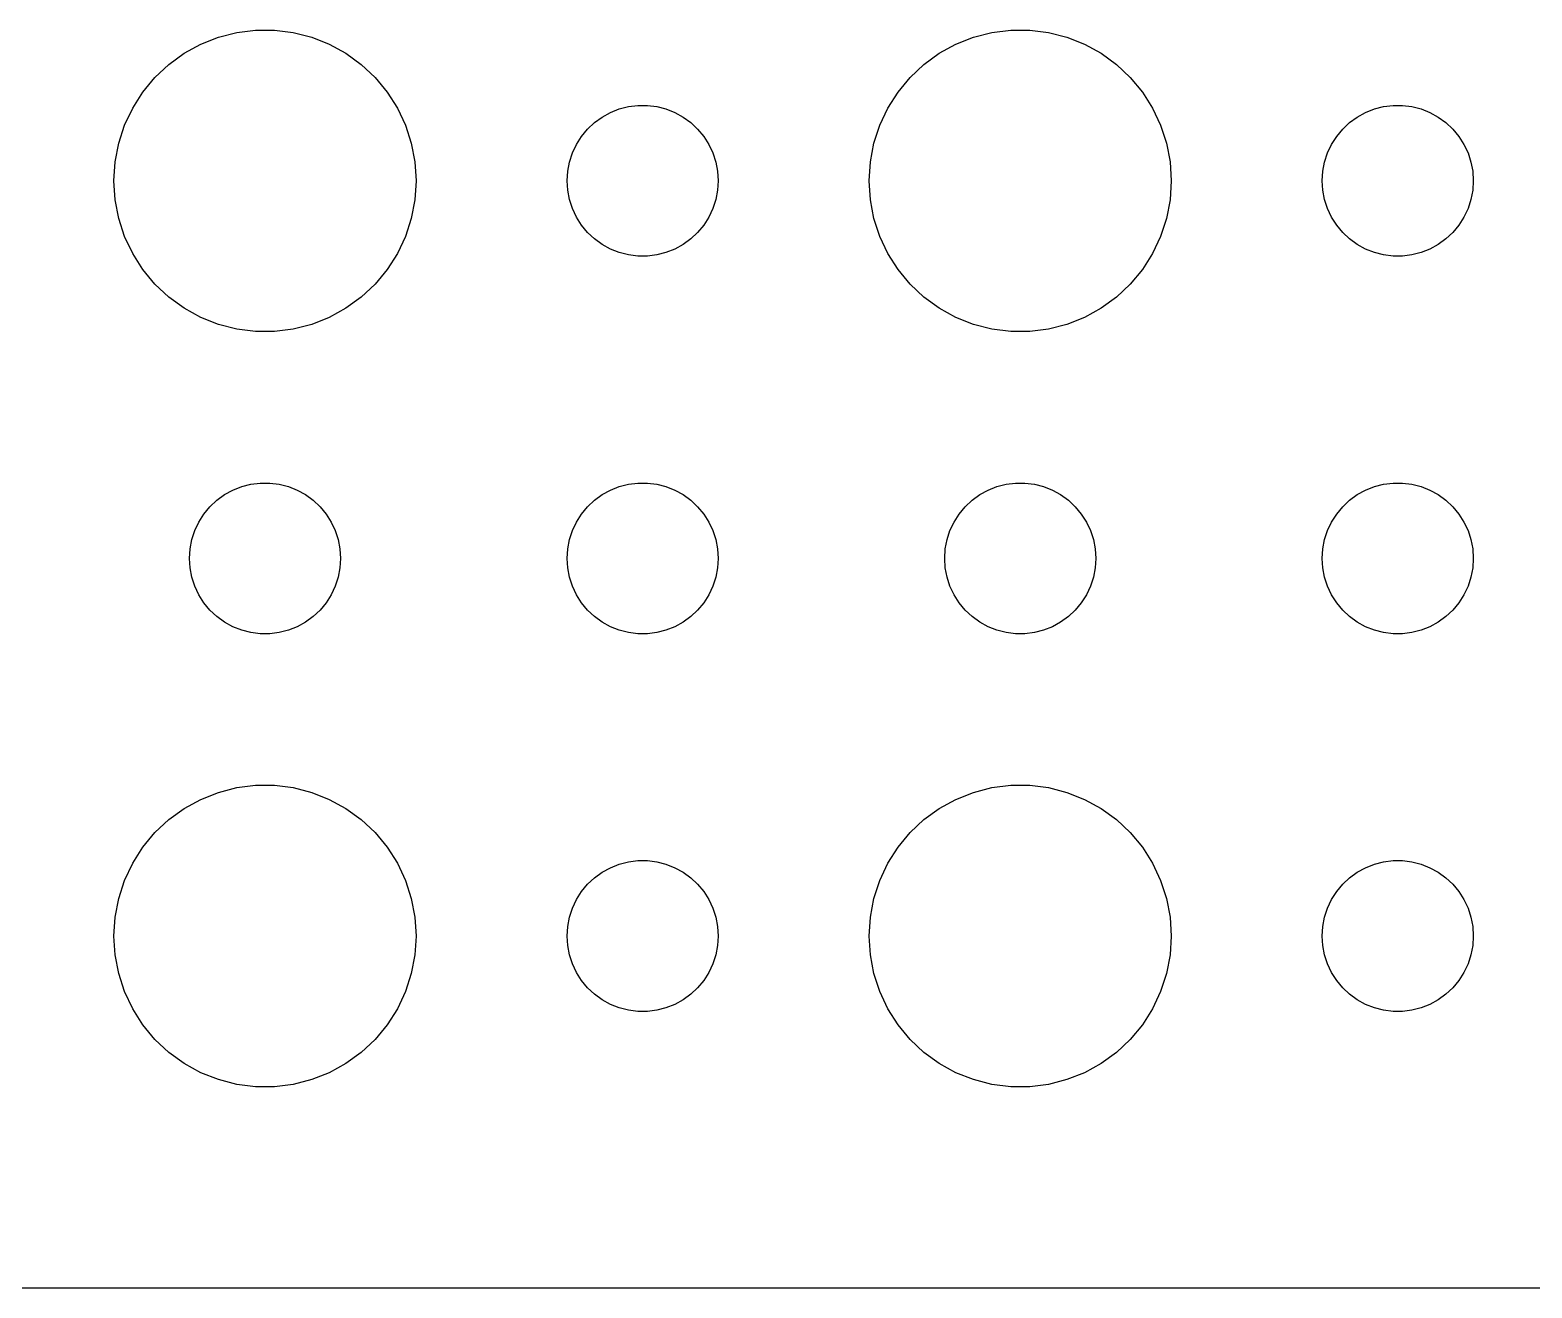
# Model space of a CAD drawing. Header units: metres. Extents: x -112 to 112, y -112 to 112.
# Drawn here: x 25.33 to 55.16, y -111.99 to -87.01 of the extents above; entities that cross this region are included whole.
import ezdxf

# ---------------------------------------------------------------- set-up
doc = ezdxf.new("R2010")
doc.units = ezdxf.units.M

msp = doc.modelspace()

# ---------------------------------------------------------------- linework, layer by layer
for p, q in [((29.0729, -87.1468), (29.4379, -87.0531)), ((29.4379, -87.0531), (29.8116, -87.0059)), ((29.8116, -87.0059), (30.1884, -87.0059)), ((30.1884, -87.0059), (30.5621, -87.0531)), ((30.5621, -87.0531), (30.927, -87.1468)), ((44.0729, -87.1468), (44.4379, -87.0531)), ((44.4379, -87.0531), (44.8116, -87.0059)), ((44.8116, -87.0059), (45.1884, -87.0059)), ((45.1884, -87.0059), (45.5621, -87.0531)), ((45.5621, -87.0531), (45.927, -87.1468)), ((28.3925, -87.467), (28.7227, -87.2855)), ((28.7227, -87.2855), (29.0729, -87.1468)), ((30.927, -87.1468), (31.2773, -87.2855)), ((31.2773, -87.2855), (31.6075, -87.467)), ((43.3925, -87.467), (43.7227, -87.2855)), ((43.7227, -87.2855), (44.0729, -87.1468)), ((45.927, -87.1468), (46.2773, -87.2855)), ((46.2773, -87.2855), (46.6075, -87.467)), ((27.8131, -87.9464), (28.0877, -87.6885)), ((28.0877, -87.6885), (28.3925, -87.467)), ((31.6075, -87.467), (31.9123, -87.6885)), ((31.9123, -87.6885), (32.1869, -87.9464)), ((42.8131, -87.9464), (43.0877, -87.6885)), ((43.0877, -87.6885), (43.3925, -87.467)), ((46.6075, -87.467), (46.9123, -87.6885)), ((46.9123, -87.6885), (47.1869, -87.9464)), ((27.5729, -88.2366), (27.8131, -87.9464)), ((32.1869, -87.9464), (32.427, -88.2366)), ((42.5729, -88.2366), (42.8131, -87.9464)), ((47.1869, -87.9464), (47.427, -88.2366)), ((27.3711, -88.5547), (27.5729, -88.2366)), ((32.427, -88.2366), (32.6289, -88.5547)), ((42.3711, -88.5547), (42.5729, -88.2366)), ((47.427, -88.2366), (47.6289, -88.5547)), ((27.2107, -88.8956), (27.3711, -88.5547)), ((32.6289, -88.5547), (32.7893, -88.8956)), ((36.8613, -88.6428), (37.0365, -88.5734)), ((37.0365, -88.5734), (37.2189, -88.5266)), ((37.2189, -88.5266), (37.4058, -88.503)), ((37.4058, -88.503), (37.5942, -88.503)), ((37.5942, -88.503), (37.7811, -88.5266)), ((37.7811, -88.5266), (37.9635, -88.5734)), ((37.9635, -88.5734), (38.1387, -88.6428)), ((42.2107, -88.8956), (42.3711, -88.5547)), ((47.6289, -88.5547), (47.7893, -88.8956)), ((51.8613, -88.6428), (52.0365, -88.5734)), ((52.0365, -88.5734), (52.2189, -88.5266)), ((52.2189, -88.5266), (52.4058, -88.503)), ((52.4058, -88.503), (52.5942, -88.503)), ((52.5942, -88.503), (52.7811, -88.5266)), ((52.7811, -88.5266), (52.9635, -88.5734)), ((52.9635, -88.5734), (53.1387, -88.6428)), ((27.0942, -89.2539), (27.2107, -88.8956)), ((32.7893, -88.8956), (32.9057, -89.2539)), ((36.4065, -88.9732), (36.5439, -88.8442)), ((36.5439, -88.8442), (36.6963, -88.7335)), ((36.6963, -88.7335), (36.8613, -88.6428)), ((38.1387, -88.6428), (38.3037, -88.7335)), ((38.3037, -88.7335), (38.4561, -88.8442)), ((38.4561, -88.8442), (38.5934, -88.9732)), ((42.0942, -89.2539), (42.2107, -88.8956)), ((47.7893, -88.8956), (47.9057, -89.2539)), ((51.4065, -88.9732), (51.5439, -88.8442)), ((51.5439, -88.8442), (51.6963, -88.7335)), ((51.6963, -88.7335), (51.8613, -88.6428)), ((53.1387, -88.6428), (53.3037, -88.7335)), ((53.3037, -88.7335), (53.4561, -88.8442)), ((53.4561, -88.8442), (53.5934, -88.9732)), ((36.1855, -89.2774), (36.2865, -89.1183)), ((36.2865, -89.1183), (36.4065, -88.9732)), ((38.5934, -88.9732), (38.7135, -89.1183)), ((38.7135, -89.1183), (38.8145, -89.2774)), ((51.1855, -89.2774), (51.2865, -89.1183)), ((51.2865, -89.1183), (51.4065, -88.9732)), ((53.5934, -88.9732), (53.7135, -89.1183)), ((53.7135, -89.1183), (53.8145, -89.2774)), ((27.0237, -89.624), (27.0942, -89.2539)), ((32.9057, -89.2539), (32.9763, -89.624)), ((36.0471, -89.627), (36.1053, -89.4478)), ((36.1053, -89.4478), (36.1855, -89.2774)), ((38.8145, -89.2774), (38.8947, -89.4478)), ((38.8947, -89.4478), (38.9529, -89.627)), ((42.0237, -89.624), (42.0942, -89.2539)), ((47.9057, -89.2539), (47.9763, -89.624)), ((51.0471, -89.627), (51.1053, -89.4478)), ((51.1053, -89.4478), (51.1855, -89.2774)), ((53.8145, -89.2774), (53.8947, -89.4478)), ((53.8947, -89.4478), (53.9529, -89.627)), ((27, -90), (27.0237, -89.624)), ((32.9763, -89.624), (33, -90)), ((36.0118, -89.812), (36.0471, -89.627)), ((38.9529, -89.627), (38.9882, -89.812)), ((42, -90), (42.0237, -89.624)), ((47.9763, -89.624), (48, -90)), ((51.0118, -89.812), (51.0471, -89.627)), ((53.9529, -89.627), (53.9882, -89.812)), ((27.0237, -90.376), (27, -90)), ((33, -90), (32.9763, -90.376)), ((36, -90), (36.0118, -89.812)), ((36.0118, -90.188), (36, -90)), ((38.9882, -89.812), (39, -90)), ((39, -90), (38.9882, -90.188)), ((42.0237, -90.376), (42, -90)), ((48, -90), (47.9763, -90.376)), ((51, -90), (51.0118, -89.812)), ((51.0118, -90.188), (51, -90)), ((53.9882, -89.812), (54, -90)), ((54, -90), (53.9882, -90.188)), ((27.0942, -90.7461), (27.0237, -90.376)), ((32.9763, -90.376), (32.9057, -90.7461)), ((36.0471, -90.373), (36.0118, -90.188)), ((36.1053, -90.5522), (36.0471, -90.373)), ((38.9529, -90.373), (38.8947, -90.5522)), ((38.9882, -90.188), (38.9529, -90.373)), ((42.0942, -90.7461), (42.0237, -90.376)), ((47.9763, -90.376), (47.9057, -90.7461)), ((51.0471, -90.373), (51.0118, -90.188)), ((51.1053, -90.5522), (51.0471, -90.373)), ((53.9529, -90.373), (53.8947, -90.5522)), ((53.9882, -90.188), (53.9529, -90.373)), ((36.1855, -90.7226), (36.1053, -90.5522)), ((38.8947, -90.5522), (38.8145, -90.7226)), ((51.1855, -90.7226), (51.1053, -90.5522)), ((53.8947, -90.5522), (53.8145, -90.7226)), ((27.2107, -91.1044), (27.0942, -90.7461)), ((32.9057, -90.7461), (32.7893, -91.1044)), ((36.2865, -90.8817), (36.1855, -90.7226)), ((36.4065, -91.0268), (36.2865, -90.8817)), ((38.7135, -90.8817), (38.5934, -91.0268)), ((38.8145, -90.7226), (38.7135, -90.8817)), ((42.2107, -91.1044), (42.0942, -90.7461)), ((47.9057, -90.7461), (47.7893, -91.1044)), ((51.2865, -90.8817), (51.1855, -90.7226)), ((51.4065, -91.0268), (51.2865, -90.8817)), ((53.7135, -90.8817), (53.5934, -91.0268)), ((53.8145, -90.7226), (53.7135, -90.8817)), ((27.3711, -91.4453), (27.2107, -91.1044)), ((32.7893, -91.1044), (32.6289, -91.4453)), ((36.5439, -91.1558), (36.4065, -91.0268)), ((36.6963, -91.2665), (36.5439, -91.1558)), ((36.8613, -91.3572), (36.6963, -91.2665)), ((38.3037, -91.2665), (38.1387, -91.3572)), ((38.4561, -91.1558), (38.3037, -91.2665)), ((38.5934, -91.0268), (38.4561, -91.1558)), ((42.3711, -91.4453), (42.2107, -91.1044)), ((47.7893, -91.1044), (47.6289, -91.4453)), ((51.5439, -91.1558), (51.4065, -91.0268)), ((51.6963, -91.2665), (51.5439, -91.1558)), ((51.8613, -91.3572), (51.6963, -91.2665)), ((53.3037, -91.2665), (53.1387, -91.3572)), ((53.4561, -91.1558), (53.3037, -91.2665)), ((53.5934, -91.0268), (53.4561, -91.1558)), ((27.5729, -91.7634), (27.3711, -91.4453)), ((32.6289, -91.4453), (32.427, -91.7634)), ((37.0365, -91.4266), (36.8613, -91.3572)), ((37.2189, -91.4734), (37.0365, -91.4266)), ((37.4058, -91.497), (37.2189, -91.4734)), ((37.5942, -91.497), (37.4058, -91.497)), ((37.7811, -91.4734), (37.5942, -91.497)), ((37.9635, -91.4266), (37.7811, -91.4734)), ((38.1387, -91.3572), (37.9635, -91.4266)), ((42.5729, -91.7634), (42.3711, -91.4453)), ((47.6289, -91.4453), (47.427, -91.7634)), ((52.0365, -91.4266), (51.8613, -91.3572)), ((52.2189, -91.4734), (52.0365, -91.4266)), ((52.4058, -91.497), (52.2189, -91.4734)), ((52.5942, -91.497), (52.4058, -91.497)), ((52.7811, -91.4734), (52.5942, -91.497)), ((52.9635, -91.4266), (52.7811, -91.4734)), ((53.1387, -91.3572), (52.9635, -91.4266)), ((27.8131, -92.0536), (27.5729, -91.7634)), ((32.427, -91.7634), (32.1869, -92.0536)), ((42.8131, -92.0536), (42.5729, -91.7634)), ((47.427, -91.7634), (47.1869, -92.0536)), ((28.0877, -92.3115), (27.8131, -92.0536)), ((32.1869, -92.0536), (31.9123, -92.3115)), ((43.0877, -92.3115), (42.8131, -92.0536)), ((47.1869, -92.0536), (46.9123, -92.3115)), ((28.3925, -92.533), (28.0877, -92.3115)), ((31.9123, -92.3115), (31.6075, -92.533)), ((43.3925, -92.533), (43.0877, -92.3115)), ((46.9123, -92.3115), (46.6075, -92.533)), ((28.7227, -92.7145), (28.3925, -92.533)), ((29.0729, -92.8532), (28.7227, -92.7145)), ((31.2773, -92.7145), (30.927, -92.8532)), ((31.6075, -92.533), (31.2773, -92.7145)), ((43.7227, -92.7145), (43.3925, -92.533)), ((44.0729, -92.8532), (43.7227, -92.7145)), ((46.2773, -92.7145), (45.927, -92.8532)), ((46.6075, -92.533), (46.2773, -92.7145)), ((29.4379, -92.9469), (29.0729, -92.8532)), ((29.8116, -92.9941), (29.4379, -92.9469)), ((30.1884, -92.9941), (29.8116, -92.9941)), ((30.5621, -92.9469), (30.1884, -92.9941)), ((30.927, -92.8532), (30.5621, -92.9469)), ((44.4379, -92.9469), (44.0729, -92.8532)), ((44.8116, -92.9941), (44.4379, -92.9469)), ((45.1884, -92.9941), (44.8116, -92.9941)), ((45.5621, -92.9469), (45.1884, -92.9941)), ((45.927, -92.8532), (45.5621, -92.9469)), ((29.5365, -96.0734), (29.7189, -96.0266)), ((29.7189, -96.0266), (29.9058, -96.003)), ((29.9058, -96.003), (30.0942, -96.003)), ((30.0942, -96.003), (30.2811, -96.0266)), ((30.2811, -96.0266), (30.4635, -96.0734)), ((37.0365, -96.0734), (37.2189, -96.0266)), ((37.2189, -96.0266), (37.4058, -96.003)), ((37.4058, -96.003), (37.5942, -96.003)), ((37.5942, -96.003), (37.7811, -96.0266)), ((37.7811, -96.0266), (37.9635, -96.0734)), ((44.5365, -96.0734), (44.7189, -96.0266)), ((44.7189, -96.0266), (44.9058, -96.003)), ((44.9058, -96.003), (45.0942, -96.003)), ((45.0942, -96.003), (45.2811, -96.0266)), ((45.2811, -96.0266), (45.4635, -96.0734)), ((52.0365, -96.0734), (52.2189, -96.0266)), ((52.2189, -96.0266), (52.4058, -96.003)), ((52.4058, -96.003), (52.5942, -96.003)), ((52.5942, -96.003), (52.7811, -96.0266)), ((52.7811, -96.0266), (52.9635, -96.0734)), ((28.9065, -96.4732), (29.0439, -96.3442)), ((29.0439, -96.3442), (29.1963, -96.2335)), ((29.1963, -96.2335), (29.3613, -96.1428)), ((29.3613, -96.1428), (29.5365, -96.0734)), ((30.4635, -96.0734), (30.6387, -96.1428)), ((30.6387, -96.1428), (30.8037, -96.2335)), ((30.8037, -96.2335), (30.9561, -96.3442)), ((30.9561, -96.3442), (31.0934, -96.4732)), ((36.4065, -96.4732), (36.5439, -96.3442)), ((36.5439, -96.3442), (36.6963, -96.2335)), ((36.6963, -96.2335), (36.8613, -96.1428)), ((36.8613, -96.1428), (37.0365, -96.0734)), ((37.9635, -96.0734), (38.1387, -96.1428)), ((38.1387, -96.1428), (38.3037, -96.2335)), ((38.3037, -96.2335), (38.4561, -96.3442)), ((38.4561, -96.3442), (38.5934, -96.4732)), ((43.9065, -96.4732), (44.0439, -96.3442)), ((44.0439, -96.3442), (44.1963, -96.2335)), ((44.1963, -96.2335), (44.3613, -96.1428)), ((44.3613, -96.1428), (44.5365, -96.0734)), ((45.4635, -96.0734), (45.6387, -96.1428)), ((45.6387, -96.1428), (45.8037, -96.2335)), ((45.8037, -96.2335), (45.9561, -96.3442)), ((45.9561, -96.3442), (46.0934, -96.4732)), ((51.4065, -96.4732), (51.5439, -96.3442)), ((51.5439, -96.3442), (51.6963, -96.2335)), ((51.6963, -96.2335), (51.8613, -96.1428)), ((51.8613, -96.1428), (52.0365, -96.0734)), ((52.9635, -96.0734), (53.1387, -96.1428)), ((53.1387, -96.1428), (53.3037, -96.2335)), ((53.3037, -96.2335), (53.4561, -96.3442)), ((53.4561, -96.3442), (53.5934, -96.4732)), ((28.6855, -96.7774), (28.7865, -96.6183)), ((28.7865, -96.6183), (28.9065, -96.4732)), ((31.0934, -96.4732), (31.2135, -96.6183)), ((31.2135, -96.6183), (31.3145, -96.7774)), ((36.1855, -96.7774), (36.2865, -96.6183)), ((36.2865, -96.6183), (36.4065, -96.4732)), ((38.5934, -96.4732), (38.7135, -96.6183)), ((38.7135, -96.6183), (38.8145, -96.7774)), ((43.6855, -96.7774), (43.7865, -96.6183)), ((43.7865, -96.6183), (43.9065, -96.4732)), ((46.0934, -96.4732), (46.2135, -96.6183)), ((46.2135, -96.6183), (46.3145, -96.7774)), ((51.1855, -96.7774), (51.2865, -96.6183)), ((51.2865, -96.6183), (51.4065, -96.4732)), ((53.5934, -96.4732), (53.7135, -96.6183)), ((53.7135, -96.6183), (53.8145, -96.7774)), ((28.5471, -97.127), (28.6053, -96.9478)), ((28.6053, -96.9478), (28.6855, -96.7774)), ((31.3145, -96.7774), (31.3947, -96.9478)), ((31.3947, -96.9478), (31.4529, -97.127)), ((36.0471, -97.127), (36.1053, -96.9478)), ((36.1053, -96.9478), (36.1855, -96.7774)), ((38.8145, -96.7774), (38.8947, -96.9478)), ((38.8947, -96.9478), (38.9529, -97.127)), ((43.5471, -97.127), (43.6053, -96.9478)), ((43.6053, -96.9478), (43.6855, -96.7774)), ((46.3145, -96.7774), (46.3947, -96.9478)), ((46.3947, -96.9478), (46.4529, -97.127)), ((51.0471, -97.127), (51.1053, -96.9478)), ((51.1053, -96.9478), (51.1855, -96.7774)), ((53.8145, -96.7774), (53.8947, -96.9478)), ((53.8947, -96.9478), (53.9529, -97.127)), ((28.5118, -97.312), (28.5471, -97.127)), ((31.4529, -97.127), (31.4882, -97.312)), ((36.0118, -97.312), (36.0471, -97.127)), ((38.9529, -97.127), (38.9882, -97.312)), ((43.5118, -97.312), (43.5471, -97.127)), ((46.4529, -97.127), (46.4882, -97.312)), ((51.0118, -97.312), (51.0471, -97.127)), ((53.9529, -97.127), (53.9882, -97.312)), ((28.5, -97.5), (28.5118, -97.312)), ((28.5118, -97.688), (28.5, -97.5)), ((31.4882, -97.312), (31.5, -97.5)), ((31.5, -97.5), (31.4882, -97.688)), ((36, -97.5), (36.0118, -97.312)), ((36.0118, -97.688), (36, -97.5)), ((38.9882, -97.312), (39, -97.5)), ((39, -97.5), (38.9882, -97.688)), ((43.5, -97.5), (43.5118, -97.312)), ((43.5118, -97.688), (43.5, -97.5)), ((46.4882, -97.312), (46.5, -97.5)), ((46.5, -97.5), (46.4882, -97.688)), ((51, -97.5), (51.0118, -97.312)), ((51.0118, -97.688), (51, -97.5)), ((53.9882, -97.312), (54, -97.5)), ((54, -97.5), (53.9882, -97.688)), ((28.5471, -97.873), (28.5118, -97.688)), ((31.4882, -97.688), (31.4529, -97.873)), ((36.0471, -97.873), (36.0118, -97.688)), ((38.9882, -97.688), (38.9529, -97.873)), ((43.5471, -97.873), (43.5118, -97.688)), ((46.4882, -97.688), (46.4529, -97.873)), ((51.0471, -97.873), (51.0118, -97.688)), ((53.9882, -97.688), (53.9529, -97.873)), ((28.6053, -98.0522), (28.5471, -97.873)), ((28.6855, -98.2226), (28.6053, -98.0522)), ((31.3947, -98.0522), (31.3145, -98.2226)), ((31.4529, -97.873), (31.3947, -98.0522)), ((36.1053, -98.0522), (36.0471, -97.873)), ((36.1855, -98.2226), (36.1053, -98.0522)), ((38.8947, -98.0522), (38.8145, -98.2226)), ((38.9529, -97.873), (38.8947, -98.0522)), ((43.6053, -98.0522), (43.5471, -97.873)), ((43.6855, -98.2226), (43.6053, -98.0522)), ((46.3947, -98.0522), (46.3145, -98.2226)), ((46.4529, -97.873), (46.3947, -98.0522)), ((51.1053, -98.0522), (51.0471, -97.873)), ((51.1855, -98.2226), (51.1053, -98.0522)), ((53.8947, -98.0522), (53.8145, -98.2226)), ((53.9529, -97.873), (53.8947, -98.0522)), ((28.7865, -98.3817), (28.6855, -98.2226)), ((28.9065, -98.5268), (28.7865, -98.3817)), ((31.2135, -98.3817), (31.0934, -98.5268)), ((31.3145, -98.2226), (31.2135, -98.3817)), ((36.2865, -98.3817), (36.1855, -98.2226)), ((36.4065, -98.5268), (36.2865, -98.3817)), ((38.7135, -98.3817), (38.5934, -98.5268)), ((38.8145, -98.2226), (38.7135, -98.3817)), ((43.7865, -98.3817), (43.6855, -98.2226)), ((43.9065, -98.5268), (43.7865, -98.3817)), ((46.2135, -98.3817), (46.0934, -98.5268)), ((46.3145, -98.2226), (46.2135, -98.3817)), ((51.2865, -98.3817), (51.1855, -98.2226)), ((51.4065, -98.5268), (51.2865, -98.3817)), ((53.7135, -98.3817), (53.5934, -98.5268)), ((53.8145, -98.2226), (53.7135, -98.3817)), ((29.0439, -98.6558), (28.9065, -98.5268)), ((29.1963, -98.7665), (29.0439, -98.6558)), ((30.9561, -98.6558), (30.8037, -98.7665)), ((31.0934, -98.5268), (30.9561, -98.6558)), ((36.5439, -98.6558), (36.4065, -98.5268)), ((36.6963, -98.7665), (36.5439, -98.6558)), ((38.4561, -98.6558), (38.3037, -98.7665)), ((38.5934, -98.5268), (38.4561, -98.6558)), ((44.0439, -98.6558), (43.9065, -98.5268)), ((44.1963, -98.7665), (44.0439, -98.6558)), ((45.9561, -98.6558), (45.8037, -98.7665)), ((46.0934, -98.5268), (45.9561, -98.6558)), ((51.5439, -98.6558), (51.4065, -98.5268)), ((51.6963, -98.7665), (51.5439, -98.6558)), ((53.4561, -98.6558), (53.3037, -98.7665)), ((53.5934, -98.5268), (53.4561, -98.6558)), ((29.3613, -98.8572), (29.1963, -98.7665)), ((29.5365, -98.9266), (29.3613, -98.8572)), ((29.7189, -98.9734), (29.5365, -98.9266)), ((29.9058, -98.997), (29.7189, -98.9734)), ((30.0942, -98.997), (29.9058, -98.997)), ((30.2811, -98.9734), (30.0942, -98.997)), ((30.4635, -98.9266), (30.2811, -98.9734)), ((30.6387, -98.8572), (30.4635, -98.9266)), ((30.8037, -98.7665), (30.6387, -98.8572)), ((36.8613, -98.8572), (36.6963, -98.7665)), ((37.0365, -98.9266), (36.8613, -98.8572)), ((37.2189, -98.9734), (37.0365, -98.9266)), ((37.4058, -98.997), (37.2189, -98.9734)), ((37.5942, -98.997), (37.4058, -98.997)), ((37.7811, -98.9734), (37.5942, -98.997)), ((37.9635, -98.9266), (37.7811, -98.9734)), ((38.1387, -98.8572), (37.9635, -98.9266)), ((38.3037, -98.7665), (38.1387, -98.8572)), ((44.3613, -98.8572), (44.1963, -98.7665)), ((44.5365, -98.9266), (44.3613, -98.8572)), ((44.7189, -98.9734), (44.5365, -98.9266)), ((44.9058, -98.997), (44.7189, -98.9734)), ((45.0942, -98.997), (44.9058, -98.997)), ((45.2811, -98.9734), (45.0942, -98.997)), ((45.4635, -98.9266), (45.2811, -98.9734)), ((45.6387, -98.8572), (45.4635, -98.9266)), ((45.8037, -98.7665), (45.6387, -98.8572)), ((51.8613, -98.8572), (51.6963, -98.7665)), ((52.0365, -98.9266), (51.8613, -98.8572)), ((52.2189, -98.9734), (52.0365, -98.9266)), ((52.4058, -98.997), (52.2189, -98.9734)), ((52.5942, -98.997), (52.4058, -98.997)), ((52.7811, -98.9734), (52.5942, -98.997)), ((52.9635, -98.9266), (52.7811, -98.9734)), ((53.1387, -98.8572), (52.9635, -98.9266)), ((53.3037, -98.7665), (53.1387, -98.8572)), ((29.4379, -102.053), (29.8116, -102.006)), ((29.8116, -102.006), (30.1884, -102.006)), ((30.1884, -102.006), (30.5621, -102.053)), ((44.4379, -102.053), (44.8116, -102.006)), ((44.8116, -102.006), (45.1884, -102.006)), ((45.1884, -102.006), (45.5621, -102.053)), ((28.3925, -102.467), (28.7227, -102.286)), ((28.7227, -102.286), (29.0729, -102.147)), ((29.0729, -102.147), (29.4379, -102.053)), ((30.5621, -102.053), (30.927, -102.147)), ((30.927, -102.147), (31.2773, -102.286)), ((31.2773, -102.286), (31.6075, -102.467)), ((43.3925, -102.467), (43.7227, -102.286)), ((43.7227, -102.286), (44.0729, -102.147)), ((44.0729, -102.147), (44.4379, -102.053)), ((45.5621, -102.053), (45.927, -102.147)), ((45.927, -102.147), (46.2773, -102.286)), ((46.2773, -102.286), (46.6075, -102.467)), ((28.0877, -102.688), (28.3925, -102.467)), ((31.6075, -102.467), (31.9123, -102.688)), ((43.0877, -102.688), (43.3925, -102.467)), ((46.6075, -102.467), (46.9123, -102.688)), ((27.8131, -102.946), (28.0877, -102.688)), ((31.9123, -102.688), (32.1869, -102.946)), ((42.8131, -102.946), (43.0877, -102.688)), ((46.9123, -102.688), (47.1869, -102.946)), ((27.5729, -103.237), (27.8131, -102.946)), ((32.1869, -102.946), (32.427, -103.237)), ((42.5729, -103.237), (42.8131, -102.946)), ((47.1869, -102.946), (47.427, -103.237)), ((27.3711, -103.555), (27.5729, -103.237)), ((32.427, -103.237), (32.6289, -103.555)), ((37.2189, -103.527), (37.4058, -103.503)), ((37.4058, -103.503), (37.5942, -103.503)), ((37.5942, -103.503), (37.7811, -103.527)), ((42.3711, -103.555), (42.5729, -103.237)), ((47.427, -103.237), (47.6289, -103.555)), ((52.2189, -103.527), (52.4058, -103.503)), ((52.4058, -103.503), (52.5942, -103.503)), ((52.5942, -103.503), (52.7811, -103.527)), ((27.2107, -103.896), (27.3711, -103.555)), ((32.6289, -103.555), (32.7893, -103.896)), ((36.5439, -103.844), (36.6963, -103.734)), ((36.6963, -103.734), (36.8613, -103.643)), ((36.8613, -103.643), (37.0365, -103.573)), ((37.0365, -103.573), (37.2189, -103.527)), ((37.7811, -103.527), (37.9635, -103.573)), ((37.9635, -103.573), (38.1387, -103.643)), ((38.1387, -103.643), (38.3037, -103.734)), ((38.3037, -103.734), (38.4561, -103.844)), ((42.2107, -103.896), (42.3711, -103.555)), ((47.6289, -103.555), (47.7893, -103.896)), ((51.5439, -103.844), (51.6963, -103.734)), ((51.6963, -103.734), (51.8613, -103.643)), ((51.8613, -103.643), (52.0365, -103.573)), ((52.0365, -103.573), (52.2189, -103.527)), ((52.7811, -103.527), (52.9635, -103.573)), ((52.9635, -103.573), (53.1387, -103.643)), ((53.1387, -103.643), (53.3037, -103.734)), ((53.3037, -103.734), (53.4561, -103.844)), ((27.0942, -104.254), (27.2107, -103.896)), ((32.7893, -103.896), (32.9057, -104.254)), ((36.2865, -104.118), (36.4065, -103.973)), ((36.4065, -103.973), (36.5439, -103.844)), ((38.4561, -103.844), (38.5934, -103.973)), ((38.5934, -103.973), (38.7135, -104.118)), ((42.0942, -104.254), (42.2107, -103.896)), ((47.7893, -103.896), (47.9057, -104.254)), ((51.2865, -104.118), (51.4065, -103.973)), ((51.4065, -103.973), (51.5439, -103.844)), ((53.4561, -103.844), (53.5934, -103.973)), ((53.5934, -103.973), (53.7135, -104.118)), ((27.0237, -104.624), (27.0942, -104.254)), ((32.9057, -104.254), (32.9763, -104.624)), ((36.1053, -104.448), (36.1855, -104.277)), ((36.1855, -104.277), (36.2865, -104.118)), ((38.7135, -104.118), (38.8145, -104.277)), ((38.8145, -104.277), (38.8947, -104.448)), ((42.0237, -104.624), (42.0942, -104.254)), ((47.9057, -104.254), (47.9763, -104.624)), ((51.1053, -104.448), (51.1855, -104.277)), ((51.1855, -104.277), (51.2865, -104.118)), ((53.7135, -104.118), (53.8145, -104.277)), ((53.8145, -104.277), (53.8947, -104.448)), ((27, -105), (27.0237, -104.624)), ((32.9763, -104.624), (33, -105)), ((36.0118, -104.812), (36.0471, -104.627)), ((36.0471, -104.627), (36.1053, -104.448)), ((38.8947, -104.448), (38.9529, -104.627)), ((38.9529, -104.627), (38.9882, -104.812)), ((42, -105), (42.0237, -104.624)), ((47.9763, -104.624), (48, -105)), ((51.0118, -104.812), (51.0471, -104.627)), ((51.0471, -104.627), (51.1053, -104.448)), ((53.8947, -104.448), (53.9529, -104.627)), ((53.9529, -104.627), (53.9882, -104.812)), ((27.0237, -105.376), (27, -105)), ((33, -105), (32.9763, -105.376)), ((36, -105), (36.0118, -104.812)), ((36.0118, -105.188), (36, -105)), ((38.9882, -104.812), (39, -105)), ((39, -105), (38.9882, -105.188)), ((42.0237, -105.376), (42, -105)), ((48, -105), (47.9763, -105.376)), ((51, -105), (51.0118, -104.812)), ((51.0118, -105.188), (51, -105)), ((53.9882, -104.812), (54, -105)), ((54, -105), (53.9882, -105.188)), ((36.0471, -105.373), (36.0118, -105.188)), ((38.9882, -105.188), (38.9529, -105.373)), ((51.0471, -105.373), (51.0118, -105.188)), ((53.9882, -105.188), (53.9529, -105.373)), ((27.0942, -105.746), (27.0237, -105.376)), ((32.9763, -105.376), (32.9057, -105.746)), ((36.1053, -105.552), (36.0471, -105.373)), ((36.1855, -105.723), (36.1053, -105.552)), ((38.8947, -105.552), (38.8145, -105.723)), ((38.9529, -105.373), (38.8947, -105.552)), ((42.0942, -105.746), (42.0237, -105.376)), ((47.9763, -105.376), (47.9057, -105.746)), ((51.1053, -105.552), (51.0471, -105.373)), ((51.1855, -105.723), (51.1053, -105.552)), ((53.8947, -105.552), (53.8145, -105.723)), ((53.9529, -105.373), (53.8947, -105.552)), ((27.2107, -106.104), (27.0942, -105.746)), ((32.9057, -105.746), (32.7893, -106.104)), ((36.2865, -105.882), (36.1855, -105.723)), ((36.4065, -106.027), (36.2865, -105.882)), ((38.7135, -105.882), (38.5934, -106.027)), ((38.8145, -105.723), (38.7135, -105.882)), ((42.2107, -106.104), (42.0942, -105.746)), ((47.9057, -105.746), (47.7893, -106.104)), ((51.2865, -105.882), (51.1855, -105.723)), ((51.4065, -106.027), (51.2865, -105.882)), ((53.7135, -105.882), (53.5934, -106.027)), ((53.8145, -105.723), (53.7135, -105.882)), ((27.3711, -106.445), (27.2107, -106.104)), ((32.7893, -106.104), (32.6289, -106.445)), ((36.5439, -106.156), (36.4065, -106.027)), ((36.6963, -106.266), (36.5439, -106.156)), ((38.4561, -106.156), (38.3037, -106.266)), ((38.5934, -106.027), (38.4561, -106.156)), ((42.3711, -106.445), (42.2107, -106.104)), ((47.7893, -106.104), (47.6289, -106.445)), ((51.5439, -106.156), (51.4065, -106.027)), ((51.6963, -106.266), (51.5439, -106.156)), ((53.4561, -106.156), (53.3037, -106.266)), ((53.5934, -106.027), (53.4561, -106.156)), ((27.5729, -106.763), (27.3711, -106.445)), ((32.6289, -106.445), (32.427, -106.763)), ((36.8613, -106.357), (36.6963, -106.266)), ((37.0365, -106.427), (36.8613, -106.357)), ((37.2189, -106.473), (37.0365, -106.427)), ((37.4058, -106.497), (37.2189, -106.473)), ((37.5942, -106.497), (37.4058, -106.497)), ((37.7811, -106.473), (37.5942, -106.497)), ((37.9635, -106.427), (37.7811, -106.473)), ((38.1387, -106.357), (37.9635, -106.427)), ((38.3037, -106.266), (38.1387, -106.357)), ((42.5729, -106.763), (42.3711, -106.445)), ((47.6289, -106.445), (47.427, -106.763)), ((51.8613, -106.357), (51.6963, -106.266)), ((52.0365, -106.427), (51.8613, -106.357)), ((52.2189, -106.473), (52.0365, -106.427)), ((52.4058, -106.497), (52.2189, -106.473)), ((52.5942, -106.497), (52.4058, -106.497)), ((52.7811, -106.473), (52.5942, -106.497)), ((52.9635, -106.427), (52.7811, -106.473)), ((53.1387, -106.357), (52.9635, -106.427)), ((53.3037, -106.266), (53.1387, -106.357)), ((27.8131, -107.054), (27.5729, -106.763)), ((32.427, -106.763), (32.1869, -107.054)), ((42.8131, -107.054), (42.5729, -106.763)), ((47.427, -106.763), (47.1869, -107.054)), ((28.0877, -107.312), (27.8131, -107.054)), ((32.1869, -107.054), (31.9123, -107.312)), ((43.0877, -107.312), (42.8131, -107.054)), ((47.1869, -107.054), (46.9123, -107.312)), ((28.3925, -107.533), (28.0877, -107.312)), ((31.9123, -107.312), (31.6075, -107.533)), ((43.3925, -107.533), (43.0877, -107.312)), ((46.9123, -107.312), (46.6075, -107.533)), ((28.7227, -107.714), (28.3925, -107.533)), ((31.6075, -107.533), (31.2773, -107.714)), ((43.7227, -107.714), (43.3925, -107.533)), ((46.6075, -107.533), (46.2773, -107.714)), ((29.0729, -107.853), (28.7227, -107.714)), ((29.4379, -107.947), (29.0729, -107.853)), ((29.8116, -107.994), (29.4379, -107.947)), ((30.5621, -107.947), (30.1884, -107.994)), ((30.927, -107.853), (30.5621, -107.947)), ((31.2773, -107.714), (30.927, -107.853)), ((44.0729, -107.853), (43.7227, -107.714)), ((44.4379, -107.947), (44.0729, -107.853)), ((44.8116, -107.994), (44.4379, -107.947)), ((45.5621, -107.947), (45.1884, -107.994)), ((45.927, -107.853), (45.5621, -107.947)), ((46.2773, -107.714), (45.927, -107.853)), ((30.1884, -107.994), (29.8116, -107.994)), ((45.1884, -107.994), (44.8116, -107.994)), ((-107.314, -111.99), (107.314, -111.99))]:
    msp.add_line(p, q)

doc.saveas('drawing.dxf')
